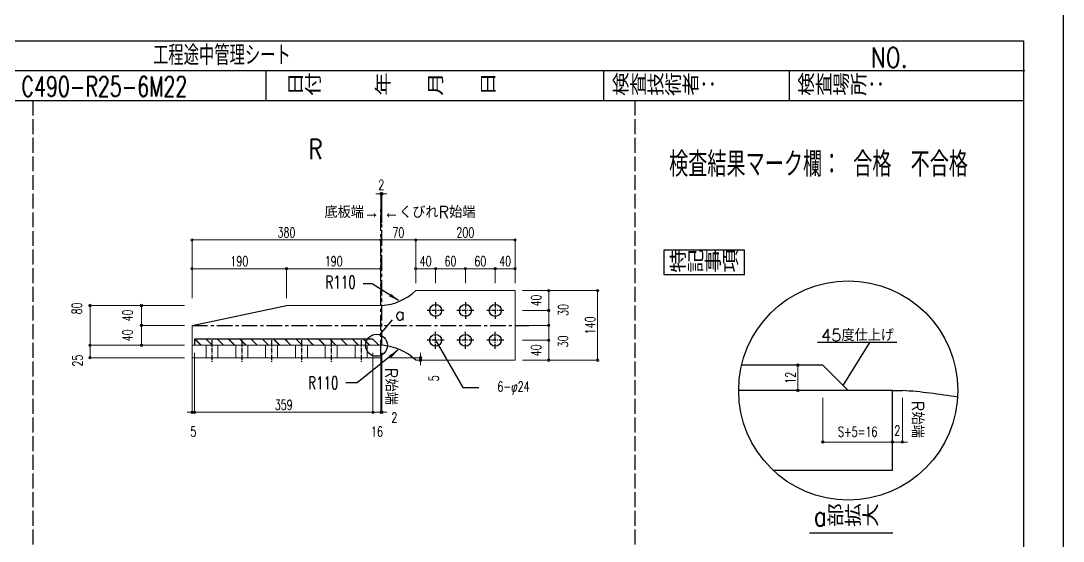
# Model space of a CAD drawing. Header units: millimetres. Extents: x -11384 to 29624, y 0 to 17788.
# Drawn here: x 12456 to 14553, y 6042 to 7088 of the extents above; entities that cross this region are included whole.
import ezdxf
from ezdxf.enums import TextEntityAlignment as Align

# ---------------------------------------------------------------- set-up
doc = ezdxf.new("R2010")
doc.units = ezdxf.units.MM
doc.header["$LTSCALE"] = 5
for name, pattern in [('ACAD_ISO03W100', [30, 12, -18]), ('CENTER1', [10, 6.25, -1.25, 1.25, -1.25]), ('DASHED', [7.5, 6, -1.5])]:
    doc.linetypes.add(name, pattern=pattern)
doc.layers.get('0').update_dxf_attribs({"color": 255})
doc.layers.get('DEFPOINTS').update_dxf_attribs({"color": 255})
for name, color, linetype in [('LAYER6', 7, 'Continuous'), ('寸法', 4, 'Continuous'), ('溶接', 241, 'Continuous'), ('補助線', 7, 'ACAD_ISO03W100'), ('金物', 142, 'Continuous')]:
    doc.layers.add(name, color=color, linetype=linetype)
doc.styles.add('KANJI', font='simplex.shx', dxfattribs={"width": 0.7, "bigfont": 'extfont2.shx'})
doc.styles.get("Standard").update_dxf_attribs({"font": 'simplex.shx', "width": 0.7, "height": 2.5, "bigfont": '@extfont2.shx'})
doc.styles.add('SUNPOU', font='simplex.shx', dxfattribs={"width": 0.7, "bigfont": 'extfont2.shx'})
doc.dimstyles.new('コピー(2) - Standard', dxfattribs={"dimtxt": 25, "dimasz": 20, "dimexe": 0.18, "dimexo": 0.0625, "dimgap": 15, "dimtad": 1, "dimdec": 0, "dimzin": 0, "dimdsep": 46, "dimtxsty": 'Standard', "dimblk": 'DOTSMALL', "dimcen": 0.09, "dimadec": 0, "dimazin": 0, "dimtfac": 1, "dimtdec": 0, "dimtofl": 0, "dimtmove": 0, "dimatfit": 3, "dimfxl": 0, "dimtolj": 1, "dimtzin": 0, "dimarcsym": 0})
doc.dimstyles.new('一般寸法-小さめ', dxfattribs={"dimscale": 10, "dimtxt": 2, "dimasz": 0.5, "dimexe": 0.125, "dimexo": 1.5, "dimgap": 0.5, "dimtad": 1, "dimtxsty": 'KANJI', "dimblk": 'ORIGIN', "dimcen": 0, "dimclrd": 256, "dimclre": 256, "dimclrt": 256, "dimadec": 0, "dimazin": 0, "dimtfac": 1, "dimtmove": 2, "dimatfit": 2, "dimfxl": 0, "dimtolj": 2, "dimlwd": 5, "dimlwe": 5, "dimarcsym": 0})

# ---------------------------------------------------------------- blocks, each defined once
blk = doc.blocks.new('_Origin')
at = {"color": 0, "linetype": 'ByBlock', "lineweight": -2}
blk.add_line((0, 0), (-1, 0), dxfattribs=at)
blk.add_circle((0, 0), 0.5, dxfattribs=at)
blk = doc.blocks.new('*D945')
at = {"layer": 'DEFPOINTS', "color": 0, "ltscale": 4, "transparency": 16777216}
for p in [(14069.7, 6344.9), (14209.7, 6344.9), (14209.7, 6241.2)]:
    blk.add_point(p, dxfattribs=at)
at = {"layer": '寸法', "lineweight": 5, "ltscale": 4, "transparency": 16777216}
for p, q in [((14069.7, 6329.9), (14069.7, 6239.9)), ((14209.7, 6329.9), (14209.7, 6239.9)), ((14074.7, 6241.2), (14204.7, 6241.2))]:
    blk.add_line(p, q, dxfattribs=at)
at = {"layer": '寸法', "lineweight": 5, "ltscale": 4, "transparency": 16777216, "xscale": 5, "yscale": 5, "zscale": 5, "rotation": 180}
blk.add_blockref('_Origin', (14069.7, 6241.2), dxfattribs=at)
at = {"layer": '寸法', "lineweight": 5, "ltscale": 4, "transparency": 16777216, "xscale": 5, "yscale": 5, "zscale": 5}
blk.add_blockref('_Origin', (14209.7, 6241.2), dxfattribs=at)
at = {"layer": '寸法', "ltscale": 4, "transparency": 16777216, "insert": (14139.7, 6262), "char_height": 20, "attachment_point": 5, "style": 'KANJI'}
blk.add_mtext('\\A2;S+5=16', dxfattribs=at)
blk = doc.blocks.new('*D946')
at = {"layer": 'DEFPOINTS', "color": 0, "ltscale": 4, "transparency": 16777216}
for p in [(14209.7, 6344.9), (14229.7, 6344.9), (14229.7, 6241.2)]:
    blk.add_point(p, dxfattribs=at)
at = {"layer": '寸法', "lineweight": 5, "ltscale": 4, "transparency": 16777216}
for p, q in [((14209.7, 6329.9), (14209.7, 6239.9)), ((14229.7, 6329.9), (14229.7, 6239.9)), ((14204.7, 6241.2), (14199.7, 6241.2)), ((14209.7, 6241.2), (14229.7, 6241.2)), ((14234.7, 6241.2), (14239.7, 6241.2))]:
    blk.add_line(p, q, dxfattribs=at)
at = {"layer": '寸法', "lineweight": 5, "ltscale": 4, "transparency": 16777216, "xscale": 5, "yscale": 5, "zscale": 5}
blk.add_blockref('_Origin', (14209.7, 6241.2), dxfattribs=at)
at = {"layer": '寸法', "lineweight": 5, "ltscale": 4, "transparency": 16777216, "xscale": 5, "yscale": 5, "zscale": 5, "rotation": 180}
blk.add_blockref('_Origin', (14229.7, 6241.2), dxfattribs=at)
at = {"layer": '寸法', "ltscale": 4, "transparency": 16777216, "insert": (14219.3, 6264.2), "char_height": 20, "attachment_point": 5, "style": 'KANJI'}
blk.add_mtext('\\A2;2', dxfattribs=at)
blk = doc.blocks.new('*D947')
at = {"layer": 'DEFPOINTS', "color": 0, "linetype": 'Continuous', "transparency": 16777216}
for p in [(14069.7, 6395.9), (14019.3, 6344.9), (14069.7, 6344.9)]:
    blk.add_point(p, dxfattribs=at)
at = {"layer": '寸法', "linetype": 'Continuous', "lineweight": 5, "transparency": 16777216}
for p, q in [((14054.7, 6395.9), (14018, 6395.9)), ((14019.3, 6390.9), (14019.3, 6349.9)), ((14054.7, 6344.9), (14018, 6344.9))]:
    blk.add_line(p, q, dxfattribs=at)
at = {"layer": '寸法', "linetype": 'Continuous', "lineweight": 5, "transparency": 16777216, "xscale": 5, "yscale": 5, "zscale": 5}
for p, rotation in [((14019.3, 6395.9), 90), ((14019.3, 6344.9), 270)]:
    blk.add_blockref('_Origin', p, dxfattribs=dict(at, rotation=rotation))
at = {"layer": '寸法', "linetype": 'Continuous', "transparency": 16777216, "insert": (14004.3, 6370.4), "char_height": 20, "attachment_point": 5, "rotation": 90, "style": 'KANJI'}
blk.add_mtext('\\A2;12', dxfattribs=at)
blk = doc.blocks.new('*D1019')
at = {"layer": 'DEFPOINTS', "color": 0, "transparency": 16777216}
for p in [(13180.3, 6647.5), (12800.3, 6515.7), (13180.3, 6515.7)]:
    blk.add_point(p, dxfattribs=at)
at = {"layer": '寸法', "lineweight": 5, "transparency": 16777216}
for p, q in [((12800.3, 6530.7), (12800.3, 6648.8)), ((12805.3, 6647.5), (13175.3, 6647.5)), ((13180.3, 6530.7), (13180.3, 6648.8))]:
    blk.add_line(p, q, dxfattribs=at)
at = {"layer": '寸法', "lineweight": 5, "transparency": 16777216, "xscale": 5, "yscale": 5, "zscale": 5, "rotation": 180}
blk.add_blockref('_Origin', (12800.3, 6647.5), dxfattribs=at)
at = {"layer": '寸法', "lineweight": 5, "transparency": 16777216, "xscale": 5, "yscale": 5, "zscale": 5}
blk.add_blockref('_Origin', (13180.3, 6647.5), dxfattribs=at)
at = {"layer": '寸法', "transparency": 16777216, "insert": (12990.3, 6662.5), "char_height": 20, "attachment_point": 5, "style": 'KANJI'}
blk.add_mtext('\\A2;380', dxfattribs=at)
blk = doc.blocks.new('*D1020')
at = {"layer": 'DEFPOINTS', "color": 0, "transparency": 16777216}
for p in [(13180.3, 6647.5), (13250.3, 6547.2), (13180.3, 6515.7)]:
    blk.add_point(p, dxfattribs=at)
at = {"layer": '寸法', "lineweight": 5, "transparency": 16777216}
for p, q in [((13180.3, 6530.7), (13180.3, 6648.8)), ((13245.3, 6647.5), (13185.3, 6647.5)), ((13250.3, 6562.2), (13250.3, 6648.8))]:
    blk.add_line(p, q, dxfattribs=at)
at = {"layer": '寸法', "lineweight": 5, "transparency": 16777216, "xscale": 5, "yscale": 5, "zscale": 5, "rotation": 180}
blk.add_blockref('_Origin', (13180.3, 6647.5), dxfattribs=at)
at = {"layer": '寸法', "lineweight": 5, "transparency": 16777216, "xscale": 5, "yscale": 5, "zscale": 5}
blk.add_blockref('_Origin', (13250.3, 6647.5), dxfattribs=at)
at = {"layer": '寸法', "transparency": 16777216, "insert": (13215.3, 6662.5), "char_height": 20, "attachment_point": 5, "style": 'KANJI'}
blk.add_mtext('\\A2;70', dxfattribs=at)
blk = doc.blocks.new('*D1021')
at = {"layer": 'DEFPOINTS', "color": 0, "transparency": 16777216}
for p in [(13450.3, 6545.7), (13616.4, 6545.7), (13450.3, 6405.7)]:
    blk.add_point(p, dxfattribs=at)
at = {"layer": '寸法', "lineweight": 5, "transparency": 16777216}
for p, q in [((13465.3, 6545.7), (13617.7, 6545.7)), ((13616.4, 6410.7), (13616.4, 6540.7)), ((13465.3, 6405.7), (13617.7, 6405.7))]:
    blk.add_line(p, q, dxfattribs=at)
at = {"layer": '寸法', "lineweight": 5, "transparency": 16777216, "xscale": 5, "yscale": 5, "zscale": 5}
for p, rotation in [((13616.4, 6545.7), 90), ((13616.4, 6405.7), 270)]:
    blk.add_blockref('_Origin', p, dxfattribs=dict(at, rotation=rotation))
at = {"layer": '寸法', "transparency": 16777216, "insert": (13601.4, 6475.7), "char_height": 20, "attachment_point": 5, "rotation": 90, "style": 'KANJI'}
blk.add_mtext('\\A2;140', dxfattribs=at)
blk = doc.blocks.new('*D1022')
at = {"layer": 'DEFPOINTS', "color": 0, "transparency": 16777216}
for p in [(12594.9, 6515.7), (12800.3, 6515.7), (12800.3, 6435.7)]:
    blk.add_point(p, dxfattribs=at)
at = {"layer": '寸法', "lineweight": 5, "transparency": 16777216}
for p, q in [((12785.3, 6515.7), (12593.6, 6515.7)), ((12594.9, 6440.7), (12594.9, 6510.7)), ((12785.3, 6435.7), (12593.6, 6435.7))]:
    blk.add_line(p, q, dxfattribs=at)
at = {"layer": '寸法', "lineweight": 5, "transparency": 16777216, "xscale": 5, "yscale": 5, "zscale": 5}
for p, rotation in [((12594.9, 6515.7), 90), ((12594.9, 6435.7), 270)]:
    blk.add_blockref('_Origin', p, dxfattribs=dict(at, rotation=rotation))
at = {"layer": '寸法', "transparency": 16777216, "insert": (12568.6, 6509.7), "char_height": 20, "attachment_point": 5, "rotation": 90, "style": 'KANJI'}
blk.add_mtext('\\A2;80', dxfattribs=at)
blk = doc.blocks.new('*D1032')
at = {"layer": 'DEFPOINTS', "color": 0, "transparency": 16777216}
for p in [(12594.9, 6435.7), (12800.3, 6435.7), (12800.3, 6410.7)]:
    blk.add_point(p, dxfattribs=at)
at = {"layer": '寸法', "lineweight": 5, "transparency": 16777216}
for p, q in [((12785.3, 6435.7), (12593.6, 6435.7)), ((12594.9, 6415.7), (12594.9, 6430.7)), ((12785.3, 6410.7), (12593.6, 6410.7))]:
    blk.add_line(p, q, dxfattribs=at)
at = {"layer": '寸法', "lineweight": 5, "transparency": 16777216, "xscale": 5, "yscale": 5, "zscale": 5}
for p, rotation in [((12594.9, 6435.7), 90), ((12594.9, 6410.7), 270)]:
    blk.add_blockref('_Origin', p, dxfattribs=dict(at, rotation=rotation))
at = {"layer": '寸法', "transparency": 16777216, "insert": (12569.9, 6405), "char_height": 20, "attachment_point": 5, "rotation": 90, "style": 'KANJI'}
blk.add_mtext('\\A2;25', dxfattribs=at)
blk = doc.blocks.new('*D1033')
at = {"layer": 'DEFPOINTS', "color": 0, "transparency": 16777216}
for p in [(13450.3, 6647.5), (13250.3, 6547.2), (13450.3, 6545.7)]:
    blk.add_point(p, dxfattribs=at)
at = {"layer": '寸法', "lineweight": 5, "transparency": 16777216}
for p, q in [((13250.3, 6562.2), (13250.3, 6648.8)), ((13255.3, 6647.5), (13445.3, 6647.5)), ((13450.3, 6560.7), (13450.3, 6648.8))]:
    blk.add_line(p, q, dxfattribs=at)
at = {"layer": '寸法', "lineweight": 5, "transparency": 16777216, "xscale": 5, "yscale": 5, "zscale": 5, "rotation": 180}
blk.add_blockref('_Origin', (13250.3, 6647.5), dxfattribs=at)
at = {"layer": '寸法', "lineweight": 5, "transparency": 16777216, "xscale": 5, "yscale": 5, "zscale": 5}
blk.add_blockref('_Origin', (13450.3, 6647.5), dxfattribs=at)
at = {"layer": '寸法', "transparency": 16777216, "insert": (13350.3, 6662.5), "char_height": 20, "attachment_point": 5, "style": 'KANJI'}
blk.add_mtext('\\A2;200', dxfattribs=at)
blk = doc.blocks.new('*D1023')
at = {"layer": 'DEFPOINTS', "color": 0, "transparency": 16777216}
for p in [(13450.3, 6545.7), (13450.3, 6505.7), (13518, 6505.7)]:
    blk.add_point(p, dxfattribs=at)
at = {"layer": '寸法', "lineweight": 5, "transparency": 16777216}
for p, q in [((13465.3, 6545.7), (13519.2, 6545.7)), ((13518, 6540.7), (13518, 6510.7)), ((13465.3, 6505.7), (13519.2, 6505.7))]:
    blk.add_line(p, q, dxfattribs=at)
at = {"layer": '寸法', "lineweight": 5, "transparency": 16777216, "xscale": 5, "yscale": 5, "zscale": 5}
for p, rotation in [((13518, 6545.7), 90), ((13518, 6505.7), 270)]:
    blk.add_blockref('_Origin', p, dxfattribs=dict(at, rotation=rotation))
at = {"layer": '寸法', "transparency": 16777216, "insert": (13492.6, 6525.7), "char_height": 20, "attachment_point": 5, "rotation": 90, "style": 'KANJI'}
blk.add_mtext('\\A2;40', dxfattribs=at)
blk = doc.blocks.new('*D1024')
at = {"layer": 'DEFPOINTS', "color": 0, "transparency": 16777216}
for p in [(13450.3, 6445.7), (13450.3, 6405.7), (13518, 6405.7)]:
    blk.add_point(p, dxfattribs=at)
at = {"layer": '寸法', "lineweight": 5, "transparency": 16777216}
for p, q in [((13465.3, 6445.7), (13519.2, 6445.7)), ((13518, 6440.7), (13518, 6410.7)), ((13465.3, 6405.7), (13519.2, 6405.7))]:
    blk.add_line(p, q, dxfattribs=at)
at = {"layer": '寸法', "lineweight": 5, "transparency": 16777216, "xscale": 5, "yscale": 5, "zscale": 5}
for p, rotation in [((13518, 6445.7), 90), ((13518, 6405.7), 270)]:
    blk.add_blockref('_Origin', p, dxfattribs=dict(at, rotation=rotation))
at = {"layer": '寸法', "transparency": 16777216, "insert": (13492.6, 6425.7), "char_height": 20, "attachment_point": 5, "rotation": 90, "style": 'KANJI'}
blk.add_mtext('\\A2;40', dxfattribs=at)
blk = doc.blocks.new('*D1025')
at = {"layer": 'DEFPOINTS', "color": 0, "transparency": 16777216}
for p in [(12698.5, 6475.7), (12800.3, 6475.7), (12800.3, 6435.7)]:
    blk.add_point(p, dxfattribs=at)
at = {"layer": '寸法', "lineweight": 5, "transparency": 16777216}
for p, q in [((12785.3, 6475.7), (12697.3, 6475.7)), ((12698.5, 6440.7), (12698.5, 6470.7)), ((12785.3, 6435.7), (12697.3, 6435.7))]:
    blk.add_line(p, q, dxfattribs=at)
at = {"layer": '寸法', "lineweight": 5, "transparency": 16777216, "xscale": 5, "yscale": 5, "zscale": 5}
for p, rotation in [((12698.5, 6475.7), 90), ((12698.5, 6435.7), 270)]:
    blk.add_blockref('_Origin', p, dxfattribs=dict(at, rotation=rotation))
at = {"layer": '寸法', "transparency": 16777216, "insert": (12670.4, 6455.7), "char_height": 20, "attachment_point": 5, "rotation": 90, "style": 'KANJI'}
blk.add_mtext('\\A2;40', dxfattribs=at)
blk = doc.blocks.new('*D1026')
at = {"layer": 'DEFPOINTS', "color": 0, "transparency": 16777216}
for p in [(12698.5, 6515.7), (12800.3, 6515.7), (12800.3, 6475.7)]:
    blk.add_point(p, dxfattribs=at)
at = {"layer": '寸法', "lineweight": 5, "transparency": 16777216}
for p, q in [((12785.3, 6515.7), (12697.3, 6515.7)), ((12698.5, 6480.7), (12698.5, 6510.7)), ((12785.3, 6475.7), (12697.3, 6475.7))]:
    blk.add_line(p, q, dxfattribs=at)
at = {"layer": '寸法', "lineweight": 5, "transparency": 16777216, "xscale": 5, "yscale": 5, "zscale": 5}
for p, rotation in [((12698.5, 6515.7), 90), ((12698.5, 6475.7), 270)]:
    blk.add_blockref('_Origin', p, dxfattribs=dict(at, rotation=rotation))
at = {"layer": '寸法', "transparency": 16777216, "insert": (12670.4, 6495.7), "char_height": 20, "attachment_point": 5, "rotation": 90, "style": 'KANJI'}
blk.add_mtext('\\A2;40', dxfattribs=at)
blk = doc.blocks.new('*D1034')
at = {"layer": 'DEFPOINTS', "color": 0, "transparency": 16777216}
for p in [(13180.3, 6410.7), (13250.3, 6405.7), (13260, 6405.7)]:
    blk.add_point(p, dxfattribs=at)
at = {"layer": '寸法', "lineweight": 5, "transparency": 16777216}
for p, q in [((13260, 6415.7), (13260, 6420.7)), ((13195.3, 6410.7), (13261.2, 6410.7)), ((13260, 6410.7), (13260, 6405.7)), ((13260, 6400.7), (13260, 6395.7)), ((13265.3, 6405.7), (13261.2, 6405.7))]:
    blk.add_line(p, q, dxfattribs=at)
at = {"layer": '寸法', "lineweight": 5, "transparency": 16777216, "xscale": 5, "yscale": 5, "zscale": 5}
for p, rotation in [((13260, 6410.7), 270), ((13260, 6405.7), 90)]:
    blk.add_blockref('_Origin', p, dxfattribs=dict(at, rotation=rotation))
at = {"layer": '寸法', "transparency": 16777216, "insert": (13286.7, 6369.3), "char_height": 20, "attachment_point": 5, "rotation": 90, "style": 'KANJI'}
blk.add_mtext('\\A2;5', dxfattribs=at)
blk = doc.blocks.new('_DotSmall')
at = {"color": 0, "linetype": 'ByBlock', "const_width": 0.5}
blk.add_lwpolyline([(-0.0625, 0, 1), (0.0625, 0, 1)], format="xyb", close=True, dxfattribs=at)
blk = doc.blocks.new('*D1011')
at = {"layer": 'DEFPOINTS', "color": 0, "transparency": 16777216}
for p in [(12990.3, 6589.7), (12800.3, 6515.7), (12990.3, 6515.7)]:
    blk.add_point(p, dxfattribs=at)
at = {"layer": '寸法', "lineweight": 5, "transparency": 16777216}
for p, q in [((12800.3, 6530.7), (12800.3, 6591)), ((12805.3, 6589.7), (12985.3, 6589.7)), ((12990.3, 6530.7), (12990.3, 6591))]:
    blk.add_line(p, q, dxfattribs=at)
at = {"layer": '寸法', "lineweight": 5, "transparency": 16777216, "xscale": 5, "yscale": 5, "zscale": 5, "rotation": 180}
blk.add_blockref('_Origin', (12800.3, 6589.7), dxfattribs=at)
at = {"layer": '寸法', "lineweight": 5, "transparency": 16777216, "xscale": 5, "yscale": 5, "zscale": 5}
blk.add_blockref('_Origin', (12990.3, 6589.7), dxfattribs=at)
at = {"layer": '寸法', "transparency": 16777216, "insert": (12895.3, 6604.7), "char_height": 20, "attachment_point": 5, "style": 'KANJI'}
blk.add_mtext('\\A2;190', dxfattribs=at)
blk = doc.blocks.new('*D1012')
at = {"layer": 'DEFPOINTS', "color": 0, "transparency": 16777216}
for p in [(13180.3, 6589.7), (12990.3, 6515.7), (13180.3, 6515.7)]:
    blk.add_point(p, dxfattribs=at)
at = {"layer": '寸法', "lineweight": 5, "transparency": 16777216}
for p, q in [((12990.3, 6530.7), (12990.3, 6591)), ((12995.3, 6589.7), (13175.3, 6589.7)), ((13180.3, 6530.7), (13180.3, 6591))]:
    blk.add_line(p, q, dxfattribs=at)
at = {"layer": '寸法', "lineweight": 5, "transparency": 16777216, "xscale": 5, "yscale": 5, "zscale": 5, "rotation": 180}
blk.add_blockref('_Origin', (12990.3, 6589.7), dxfattribs=at)
at = {"layer": '寸法', "lineweight": 5, "transparency": 16777216, "xscale": 5, "yscale": 5, "zscale": 5}
blk.add_blockref('_Origin', (13180.3, 6589.7), dxfattribs=at)
at = {"layer": '寸法', "transparency": 16777216, "insert": (13085.3, 6604.7), "char_height": 20, "attachment_point": 5, "style": 'KANJI'}
blk.add_mtext('\\A2;190', dxfattribs=at)
blk = doc.blocks.new('*D1013')
at = {"layer": 'DEFPOINTS', "color": 0, "transparency": 16777216}
for p in [(13290.3, 6589.7), (13250.3, 6545.7), (13290.3, 6545.7)]:
    blk.add_point(p, dxfattribs=at)
at = {"layer": '寸法', "lineweight": 5, "transparency": 16777216}
for p, q in [((13250.3, 6560.7), (13250.3, 6591)), ((13255.3, 6589.7), (13285.3, 6589.7)), ((13290.3, 6560.7), (13290.3, 6591))]:
    blk.add_line(p, q, dxfattribs=at)
at = {"layer": '寸法', "lineweight": 5, "transparency": 16777216, "xscale": 5, "yscale": 5, "zscale": 5, "rotation": 180}
blk.add_blockref('_Origin', (13250.3, 6589.7), dxfattribs=at)
at = {"layer": '寸法', "lineweight": 5, "transparency": 16777216, "xscale": 5, "yscale": 5, "zscale": 5}
blk.add_blockref('_Origin', (13290.3, 6589.7), dxfattribs=at)
at = {"layer": '寸法', "transparency": 16777216, "insert": (13270.3, 6604.7), "char_height": 20, "attachment_point": 5, "style": 'KANJI'}
blk.add_mtext('\\A2;40', dxfattribs=at)
blk = doc.blocks.new('*D1014')
at = {"layer": 'DEFPOINTS', "color": 0, "transparency": 16777216}
for p in [(13410.3, 6589.7), (13350.3, 6545.7), (13410.3, 6545.7)]:
    blk.add_point(p, dxfattribs=at)
at = {"layer": '寸法', "lineweight": 5, "transparency": 16777216}
for p, q in [((13350.3, 6560.7), (13350.3, 6591)), ((13355.3, 6589.7), (13405.3, 6589.7)), ((13410.3, 6560.7), (13410.3, 6591))]:
    blk.add_line(p, q, dxfattribs=at)
at = {"layer": '寸法', "lineweight": 5, "transparency": 16777216, "xscale": 5, "yscale": 5, "zscale": 5, "rotation": 180}
blk.add_blockref('_Origin', (13350.3, 6589.7), dxfattribs=at)
at = {"layer": '寸法', "lineweight": 5, "transparency": 16777216, "xscale": 5, "yscale": 5, "zscale": 5}
blk.add_blockref('_Origin', (13410.3, 6589.7), dxfattribs=at)
at = {"layer": '寸法', "transparency": 16777216, "insert": (13380.3, 6604.7), "char_height": 20, "attachment_point": 5, "style": 'KANJI'}
blk.add_mtext('\\A2;60', dxfattribs=at)
blk = doc.blocks.new('*D1015')
at = {"layer": 'DEFPOINTS', "color": 0, "transparency": 16777216}
for p in [(13350.3, 6589.7), (13290.3, 6545.7), (13350.3, 6545.7)]:
    blk.add_point(p, dxfattribs=at)
at = {"layer": '寸法', "lineweight": 5, "transparency": 16777216}
for p, q in [((13290.3, 6560.7), (13290.3, 6591)), ((13295.3, 6589.7), (13345.3, 6589.7)), ((13350.3, 6560.7), (13350.3, 6591))]:
    blk.add_line(p, q, dxfattribs=at)
at = {"layer": '寸法', "lineweight": 5, "transparency": 16777216, "xscale": 5, "yscale": 5, "zscale": 5, "rotation": 180}
blk.add_blockref('_Origin', (13290.3, 6589.7), dxfattribs=at)
at = {"layer": '寸法', "lineweight": 5, "transparency": 16777216, "xscale": 5, "yscale": 5, "zscale": 5}
blk.add_blockref('_Origin', (13350.3, 6589.7), dxfattribs=at)
at = {"layer": '寸法', "transparency": 16777216, "insert": (13320.3, 6604.7), "char_height": 20, "attachment_point": 5, "style": 'KANJI'}
blk.add_mtext('\\A2;60', dxfattribs=at)
blk = doc.blocks.new('*D1016')
at = {"layer": 'DEFPOINTS', "color": 0, "transparency": 16777216}
for p in [(13450.3, 6589.7), (13410.3, 6545.7), (13450.3, 6545.7)]:
    blk.add_point(p, dxfattribs=at)
at = {"layer": '寸法', "lineweight": 5, "transparency": 16777216}
for p, q in [((13410.3, 6560.7), (13410.3, 6591)), ((13415.3, 6589.7), (13445.3, 6589.7)), ((13450.3, 6560.7), (13450.3, 6591))]:
    blk.add_line(p, q, dxfattribs=at)
at = {"layer": '寸法', "lineweight": 5, "transparency": 16777216, "xscale": 5, "yscale": 5, "zscale": 5, "rotation": 180}
blk.add_blockref('_Origin', (13410.3, 6589.7), dxfattribs=at)
at = {"layer": '寸法', "lineweight": 5, "transparency": 16777216, "xscale": 5, "yscale": 5, "zscale": 5}
blk.add_blockref('_Origin', (13450.3, 6589.7), dxfattribs=at)
at = {"layer": '寸法', "transparency": 16777216, "insert": (13430.3, 6604.7), "char_height": 20, "attachment_point": 5, "style": 'KANJI'}
blk.add_mtext('\\A2;40', dxfattribs=at)
blk = doc.blocks.new('*D1017')
at = {"layer": 'DEFPOINTS', "color": 0, "transparency": 16777216}
for p in [(13450.3, 6505.7), (13450.3, 6475.7), (13518, 6475.7)]:
    blk.add_point(p, dxfattribs=at)
at = {"layer": '寸法', "lineweight": 5, "transparency": 16777216}
for p, q in [((13465.3, 6505.7), (13519.2, 6505.7)), ((13518, 6500.7), (13518, 6480.7)), ((13465.3, 6475.7), (13519.2, 6475.7))]:
    blk.add_line(p, q, dxfattribs=at)
at = {"layer": '寸法', "lineweight": 5, "transparency": 16777216, "xscale": 5, "yscale": 5, "zscale": 5}
for p, rotation in [((13518, 6505.7), 90), ((13518, 6475.7), 270)]:
    blk.add_blockref('_Origin', p, dxfattribs=dict(at, rotation=rotation))
at = {"layer": '寸法', "transparency": 16777216, "insert": (13547.1, 6506.9), "char_height": 20, "attachment_point": 5, "rotation": 90, "style": 'KANJI'}
blk.add_mtext('\\A2;30', dxfattribs=at)
blk = doc.blocks.new('*D1018')
at = {"layer": 'DEFPOINTS', "color": 0, "transparency": 16777216}
for p in [(13450.3, 6475.7), (13450.3, 6445.7), (13518, 6445.7)]:
    blk.add_point(p, dxfattribs=at)
at = {"layer": '寸法', "lineweight": 5, "transparency": 16777216}
for p, q in [((13465.3, 6475.7), (13519.2, 6475.7)), ((13518, 6470.7), (13518, 6450.7)), ((13465.3, 6445.7), (13519.2, 6445.7))]:
    blk.add_line(p, q, dxfattribs=at)
at = {"layer": '寸法', "lineweight": 5, "transparency": 16777216, "xscale": 5, "yscale": 5, "zscale": 5}
for p, rotation in [((13518, 6475.7), 90), ((13518, 6445.7), 270)]:
    blk.add_blockref('_Origin', p, dxfattribs=dict(at, rotation=rotation))
at = {"layer": '寸法', "transparency": 16777216, "insert": (13546.7, 6443.5), "char_height": 20, "attachment_point": 5, "rotation": 90, "style": 'KANJI'}
blk.add_mtext('\\A2;30', dxfattribs=at)
blk = doc.blocks.new('*D1027')
at = {"layer": 'DEFPOINTS', "color": 0, "linetype": 'Continuous', "transparency": 16777216}
for p in [(12800.3, 6435.7), (12805.3, 6416.7), (12805.3, 6301)]:
    blk.add_point(p, dxfattribs=at)
at = {"layer": '寸法', "linetype": 'Continuous', "lineweight": 5, "transparency": 16777216}
for p, q in [((12800.3, 6420.7), (12800.3, 6299.8)), ((12805.3, 6401.7), (12805.3, 6299.8)), ((12795.3, 6301), (12790.3, 6301)), ((12800.3, 6301), (12805.3, 6301)), ((12810.3, 6301), (12815.3, 6301))]:
    blk.add_line(p, q, dxfattribs=at)
at = {"layer": '寸法', "linetype": 'Continuous', "lineweight": 5, "transparency": 16777216, "xscale": 5, "yscale": 5, "zscale": 5}
blk.add_blockref('_Origin', (12800.3, 6301), dxfattribs=at)
at = {"layer": '寸法', "linetype": 'Continuous', "lineweight": 5, "transparency": 16777216, "xscale": 5, "yscale": 5, "zscale": 5, "rotation": 180}
blk.add_blockref('_Origin', (12805.3, 6301), dxfattribs=at)
at = {"layer": '寸法', "linetype": 'Continuous', "transparency": 16777216, "insert": (12802.8, 6262.3), "char_height": 20, "attachment_point": 5, "style": 'KANJI'}
blk.add_mtext('\\A2;5', dxfattribs=at)
blk = doc.blocks.new('*D1028')
at = {"layer": 'DEFPOINTS', "color": 0, "linetype": 'Continuous', "transparency": 16777216}
for p in [(12805.3, 6435.7), (13164.3, 6435.7), (13164.3, 6301)]:
    blk.add_point(p, dxfattribs=at)
at = {"layer": '寸法', "linetype": 'Continuous', "lineweight": 5, "transparency": 16777216}
for p, q in [((12805.3, 6420.7), (12805.3, 6299.8)), ((13164.3, 6420.7), (13164.3, 6299.8)), ((12810.3, 6301), (13159.3, 6301))]:
    blk.add_line(p, q, dxfattribs=at)
at = {"layer": '寸法', "linetype": 'Continuous', "lineweight": 5, "transparency": 16777216, "xscale": 5, "yscale": 5, "zscale": 5, "rotation": 180}
blk.add_blockref('_Origin', (12805.3, 6301), dxfattribs=at)
at = {"layer": '寸法', "linetype": 'Continuous', "lineweight": 5, "transparency": 16777216, "xscale": 5, "yscale": 5, "zscale": 5}
blk.add_blockref('_Origin', (13164.3, 6301), dxfattribs=at)
at = {"layer": '寸法', "linetype": 'Continuous', "transparency": 16777216, "insert": (12984.8, 6316), "char_height": 20, "attachment_point": 5, "style": 'KANJI'}
blk.add_mtext('\\A2;359', dxfattribs=at)
blk = doc.blocks.new('*D1029')
at = {"layer": 'DEFPOINTS', "color": 0, "linetype": 'Continuous', "transparency": 16777216}
for p in [(13164.3, 6435.7), (13180.3, 6435.7), (13180.3, 6301)]:
    blk.add_point(p, dxfattribs=at)
at = {"layer": '寸法', "linetype": 'Continuous', "lineweight": 5, "transparency": 16777216}
for p, q in [((13164.3, 6420.7), (13164.3, 6299.8)), ((13180.3, 6420.7), (13180.3, 6299.8)), ((13159.3, 6301), (13154.3, 6301)), ((13164.3, 6301), (13180.3, 6301)), ((13185.3, 6301), (13190.3, 6301))]:
    blk.add_line(p, q, dxfattribs=at)
at = {"layer": '寸法', "linetype": 'Continuous', "lineweight": 5, "transparency": 16777216, "xscale": 5, "yscale": 5, "zscale": 5}
blk.add_blockref('_Origin', (13164.3, 6301), dxfattribs=at)
at = {"layer": '寸法', "linetype": 'Continuous', "lineweight": 5, "transparency": 16777216, "xscale": 5, "yscale": 5, "zscale": 5, "rotation": 180}
blk.add_blockref('_Origin', (13180.3, 6301), dxfattribs=at)
at = {"layer": '寸法', "linetype": 'Continuous', "transparency": 16777216, "insert": (13172.3, 6262.3), "char_height": 20, "attachment_point": 5, "style": 'KANJI'}
blk.add_mtext('\\A2;16', dxfattribs=at)
blk = doc.blocks.new('*D1030')
at = {"layer": 'DEFPOINTS', "color": 0, "linetype": 'Continuous', "transparency": 16777216}
for p in [(13180.3, 6435.7), (13182.3, 6435.7), (13182.3, 6301)]:
    blk.add_point(p, dxfattribs=at)
at = {"layer": '寸法', "linetype": 'Continuous', "lineweight": 5, "transparency": 16777216}
for p, q in [((13180.3, 6420.7), (13180.3, 6299.8)), ((13182.3, 6420.7), (13182.3, 6299.8)), ((13175.3, 6301), (13170.3, 6301)), ((13180.3, 6301), (13182.3, 6301)), ((13187.3, 6301), (13192.3, 6301))]:
    blk.add_line(p, q, dxfattribs=at)
at = {"layer": '寸法', "linetype": 'Continuous', "lineweight": 5, "transparency": 16777216, "xscale": 5, "yscale": 5, "zscale": 5}
blk.add_blockref('_Origin', (13180.3, 6301), dxfattribs=at)
at = {"layer": '寸法', "linetype": 'Continuous', "lineweight": 5, "transparency": 16777216, "xscale": 5, "yscale": 5, "zscale": 5, "rotation": 180}
blk.add_blockref('_Origin', (13182.3, 6301), dxfattribs=at)
at = {"layer": '寸法', "linetype": 'Continuous', "transparency": 16777216, "insert": (13207.2, 6290.5), "char_height": 20, "attachment_point": 5, "style": 'KANJI'}
blk.add_mtext('\\A2;2', dxfattribs=at)
blk = doc.blocks.new('*D1031')
at = {"layer": 'DEFPOINTS', "color": 0, "transparency": 16777216}
for p in [(13182.3, 6740.1), (13180.3, 6666.1), (13182.3, 6666.1)]:
    blk.add_point(p, dxfattribs=at)
at = {"layer": '寸法', "lineweight": 5, "transparency": 16777216}
for p, q in [((13175.3, 6740.1), (13170.3, 6740.1)), ((13180.3, 6681.1), (13180.3, 6741.4)), ((13180.3, 6740.1), (13182.3, 6740.1)), ((13182.3, 6681.1), (13182.3, 6741.4)), ((13187.3, 6740.1), (13192.3, 6740.1))]:
    blk.add_line(p, q, dxfattribs=at)
at = {"layer": '寸法', "lineweight": 5, "transparency": 16777216, "xscale": 5, "yscale": 5, "zscale": 5}
blk.add_blockref('_Origin', (13180.3, 6740.1), dxfattribs=at)
at = {"layer": '寸法', "lineweight": 5, "transparency": 16777216, "xscale": 5, "yscale": 5, "zscale": 5, "rotation": 180}
blk.add_blockref('_Origin', (13182.3, 6740.1), dxfattribs=at)
at = {"layer": '寸法', "transparency": 16777216, "insert": (13181.2, 6758.6), "char_height": 20, "attachment_point": 5, "style": 'KANJI'}
blk.add_mtext('\\A2;2', dxfattribs=at)

msp = doc.modelspace()

# ---------------------------------------------------------------- hatches: boundary and pattern name
at = {"layer": '溶接', "ltscale": 6}
h = msp.add_hatch(dxfattribs=at)
h.set_pattern_fill('JIS_LC_20', color=256, scale=0.8, angle=90)
h.set_pattern_definition([(135, (10896.325, 3356.727), (-11.31371, -11.31371), []), (135, (10896.325, 3357.047), (-11.31371, -11.31371), [])])
h.paths.add_polyline_path([(12984.325, 6435.727), (12805.325, 6435.727), (12805.325, 6447.727), (12984.325, 6447.727)])
h.paths.add_polyline_path([(13164.325, 6435.727), (12984.325, 6435.727), (12984.325, 6447.727), (13164.325, 6447.727)])
h.paths.add_polyline_path([(13162.325, 6435.727), (13164.325, 6441.727)], flags=17)

# ---------------------------------------------------------------- linework, layer by layer
at = {"linetype": 'Continuous', "lineweight": -3}
for p, q in [((11272, 6988), (14476, 6988)), ((12949.183, 6928), (12949.183, 6988)), ((13629.183, 6928), (13629.183, 6988)), ((14002.483, 6928), (14002.483, 6988)), ((11269.183, 6928), (14473.183, 6928))]:
    msp.add_line(p, q, dxfattribs=at)
at = {"linetype": 'DASHED', "lineweight": -3}
for p, q in [((12480.082, 6928), (12480.082, 5452)), ((13690.981, 6928), (13690.981, 5452))]:
    msp.add_line(p, q, dxfattribs=at)
at = {"linetype": 'Continuous', "lineweight": -3}
for points in [[(11189.183, 7128), (14553.183, 7128), (14553.183, 4752), (11189.183, 4752)], [(11269.183, 7048), (14473.183, 7048), (14473.183, 4832), (11269.183, 4832)]]:
    msp.add_lwpolyline(points, close=True, dxfattribs=at)
at = {"layer": '寸法', "linetype": 'CENTER1'}
for p, q in [((13180.325, 6415.564), (13180.325, 6711.216)), ((13182.325, 6435.727), (13182.325, 6711.216)), ((12800.325, 6475.727), (13477.979, 6475.727))]:
    msp.add_line(p, q, dxfattribs=at)
at = {"layer": '寸法', "linetype": 'CENTER1', "ltscale": 0.3}
for p, q in [((13307.325, 6505.727), (13273.325, 6505.727)), ((13290.325, 6522.727), (13290.325, 6488.727)), ((13367.325, 6505.727), (13333.325, 6505.727)), ((13350.325, 6522.727), (13350.325, 6488.727)), ((13427.325, 6505.727), (13393.325, 6505.727)), ((13410.325, 6522.727), (13410.325, 6488.727)), ((13290.325, 6428.727), (13290.325, 6462.727)), ((13350.325, 6428.727), (13350.325, 6462.727)), ((13410.325, 6428.727), (13410.325, 6462.727)), ((12840.325, 6445.727), (12840.325, 6400.727)), ((12900.325, 6445.727), (12900.325, 6400.727)), ((12960.325, 6445.727), (12960.325, 6400.727)), ((13020.325, 6445.727), (13020.325, 6400.727)), ((13080.325, 6445.727), (13080.325, 6400.727)), ((13140.325, 6445.727), (13140.325, 6400.727)), ((13307.325, 6445.727), (13273.325, 6445.727)), ((13367.325, 6445.727), (13333.325, 6445.727)), ((13427.325, 6445.727), (13393.325, 6445.727))]:
    msp.add_line(p, q, dxfattribs=at)
at = {"layer": '寸法', "ltscale": 4}
for p, q in [((13178.431, 6456.624), (13203.468, 6487.011)), ((14218.27, 6441.029), (14059.149, 6441.029)), ((14110.473, 6355.083), (14164.138, 6441.029))]:
    msp.add_line(p, q, dxfattribs=at)
at = {"layer": '寸法'}
for p, q in [((13290.325, 6445.727), (13344.968, 6351.081)), ((13344.968, 6351.081), (13377.116, 6351.081)), ((14042.578, 6058.654), (14210.578, 6058.654))]:
    msp.add_line(p, q, dxfattribs=at)
at = {"layer": '寸法', "linetype": 'Continuous'}
msp.add_lwpolyline([(13749.398, 6578.083), (13911.761, 6578.083), (13911.761, 6626.827), (13749.398, 6626.827)], close=True, dxfattribs=at)
for centre, radius in [((14120.673, 6344.883), 220.401), ((13171.425, 6435.727), 22.04)]:
    msp.add_circle(centre, radius, dxfattribs=at)
at = {"layer": '溶接'}
for p, q in [((13164.325, 6447.727), (12805.325, 6447.727)), ((14069.673, 6395.883), (13906.254, 6395.883))]:
    msp.add_line(p, q, dxfattribs=at)
at = {"layer": '溶接', "linetype": 'Continuous'}
for p, q in [((12805.325, 6447.727), (12805.325, 6435.727)), ((13164.325, 6447.727), (13176.325, 6435.727))]:
    msp.add_line(p, q, dxfattribs=at)
at = {"layer": '溶接', "ltscale": 4}
msp.add_line((14069.673, 6395.883), (14120.673, 6344.883), dxfattribs=at)
at = {"layer": '補助線', "lineweight": 18}
for p, q in [((12828.325, 6410.727), (12828.325, 6435.727)), ((12852.325, 6410.727), (12852.325, 6435.727)), ((12888.325, 6410.727), (12888.325, 6435.727)), ((12912.325, 6410.727), (12912.325, 6435.727)), ((12948.325, 6410.727), (12948.325, 6435.727)), ((12972.325, 6410.727), (12972.325, 6435.727)), ((13008.325, 6410.727), (13008.325, 6435.727)), ((13032.325, 6410.727), (13032.325, 6435.727)), ((13068.325, 6410.727), (13068.325, 6435.727)), ((13092.325, 6410.727), (13092.325, 6435.727)), ((13128.325, 6410.727), (13128.325, 6435.727)), ((13152.325, 6410.727), (13152.325, 6435.727))]:
    msp.add_line(p, q, dxfattribs=at)
at = {"layer": '金物', "lineweight": 18}
for p, q in [((13450.325, 6545.727), (13250.325, 6545.727)), ((13450.325, 6405.727), (13450.325, 6545.727)), ((13182.325, 6515.727), (12990.325, 6515.727)), ((12800.325, 6475.727), (12800.325, 6435.727)), ((12800.325, 6435.727), (12800.325, 6410.727)), ((13182.325, 6435.727), (12800.325, 6435.727)), ((13180.325, 6410.727), (13180.325, 6435.727)), ((12800.325, 6410.727), (13180.325, 6410.727)), ((13450.325, 6405.727), (13250.325, 6405.727))]:
    msp.add_line(p, q, dxfattribs=at)
at = {"layer": '金物'}
msp.add_line((12800.325, 6475.727), (12990.325, 6515.727), dxfattribs=at)
at = {"layer": '金物', "color": 153}
for p, q in [((14209.673, 6344.883), (13900.272, 6344.883)), ((14209.673, 6184.883), (14209.673, 6344.883)), ((13969.093, 6184.883), (14209.673, 6184.883))]:
    msp.add_line(p, q, dxfattribs=at)
at = {"layer": '金物', "color": 153, "ltscale": 5}
msp.add_line((14209.673, 6344.883), (14229.673, 6344.883), dxfattribs=at)
at = {"layer": '金物', "ltscale": 2.5}
for centre in [(13290.325, 6505.727), (13350.325, 6505.727), (13410.325, 6505.727), (13290.325, 6445.727), (13350.325, 6445.727), (13410.325, 6445.727)]:
    msp.add_circle(centre, 12, dxfattribs=at)
at = {"layer": '金物', "ltscale": 2}
for centre, start, end in [((13174.535, 6625.451), 274.060941, 313.550946), ((13174.535, 6326.003), 46.449054, 85.939059)]:
    msp.add_arc(centre, 110, start, end, dxfattribs=at)
at = {"layer": '金物', "color": 153, "ltscale": 4}
msp.add_arc((14151.774, 5247.645), 1100, 80.112723, 85.939059, dxfattribs=at)

# ---------------------------------------------------------------- texts
at = {"layer": 'LAYER6', "color": 0, "linetype": 'Continuous', "lineweight": -3, "style": 'SUNPOU', "width": 0.7}
for s, height, p in [('工程途中管理シート', 40, (12721.829, 6998.926)), ('検査結果マーク欄： 合格\u3000不合格', 50, (13760.194, 6774.796))]:
    msp.add_text(s, height=height, dxfattribs=at).set_placement(p)
at = {"layer": 'LAYER6', "color": 0, "linetype": 'Continuous', "lineweight": -3, "width": 0.8}
for s, p in [('NO.', (14165.789, 6994.209)), ('日付\u3000\u3000\u3000年\u3000\u3000月\u3000\u3000日', (12990.402, 6938.926)), ('検査技術者：', (13644.926, 6938.926)), ('検査場所：', (14018.227, 6938.926)), ('R', (13034.132, 6810.216)), ('特記事項', (13760.194, 6583.433)), ('a部拡大', (14051.132, 6072.43))]:
    msp.add_text(s, height=40, dxfattribs=at).set_placement(p)
at = {"layer": 'LAYER6', "color": 0, "linetype": 'Continuous', "lineweight": -3, "insert": (12457.04, 6976.098), "char_height": 40, "width": 435.25964, "attachment_point": 1}
msp.add_mtext('C490-R25-6M22 ', dxfattribs=at)
at = {"layer": '寸法', "ltscale": 4, "style": 'SUNPOU'}
for s, p in [('底板端→', (13066.754, 6691.56)), ('←くびれR始端', (13185.464, 6691.56))]:
    msp.add_text(s, height=24, dxfattribs=at).set_placement(p)
for s, p in [('a', (13228.212, 6498.511)), ('45度仕上げ', (14212.693, 6456.24))]:
    msp.add_text(s, height=24, dxfattribs=at).set_placement(p, align=Align.MIDDLE_RIGHT)
for p in [(13188.964, 6390.618), (14248.369, 6324.164)]:
    msp.add_text('R始端', height=24, rotation=270, dxfattribs=at).set_placement(p)
at = {"layer": '寸法', "width": 98.97993}
for s, insert, char_height, attachment_point in [('\\A1;R110', (13129.544, 6550.053), 25, 9), ('R110', (13094.785, 6372.655), 25, 3), ('6-φ24', (13479.503, 6362.805), 20, 3)]:
    msp.add_mtext(s, dxfattribs=dict(at, insert=insert, char_height=char_height, attachment_point=attachment_point))

# ---------------------------------------------------------------- dimensions: what is measured, and where the dimension line sits
at = {"layer": '寸法'}
dim = msp.add_linear_dim(base=(13182.325, 6740.102), p1=(13180.325, 6666.08), p2=(13182.325, 6666.08), dimstyle='一般寸法-小さめ', dxfattribs=at)
dim.commit()
dim.dimension.update_dxf_attribs({"geometry": '*D1031', "text_midpoint": (13181.209, 6758.631), "dimtype": 160})
for base, p1, p2, picture, middle in [((13180.325, 6647.522), (12800.325, 6515.727), (13180.325, 6515.727), '*D1019', (12990.325, 6662.522)), ((13180.325, 6647.522), (13250.325, 6547.227), (13180.325, 6515.727), '*D1020', (13215.325, 6662.522)), ((13450.325, 6647.522), (13250.325, 6547.227), (13450.325, 6545.727), '*D1033', (13350.325, 6662.522)), ((12990.325, 6589.749), (12800.325, 6515.727), (12990.325, 6515.727), '*D1011', (12895.325, 6604.749)), ((13180.325, 6589.749), (12990.325, 6515.727), (13180.325, 6515.727), '*D1012', (13085.325, 6604.749)), ((13290.325, 6589.749), (13250.325, 6545.727), (13290.325, 6545.727), '*D1013', (13270.325, 6604.749)), ((13350.325, 6589.749), (13290.325, 6545.727), (13350.325, 6545.727), '*D1015', (13320.325, 6604.749)), ((13410.325, 6589.749), (13350.325, 6545.727), (13410.325, 6545.727), '*D1014', (13380.325, 6604.749)), ((13450.325, 6589.749), (13410.325, 6545.727), (13450.325, 6545.727), '*D1016', (13430.325, 6604.749))]:
    dim = msp.add_linear_dim(base=base, p1=p1, p2=p2, dimstyle='一般寸法-小さめ', dxfattribs=at)
    dim.commit()
    dim.dimension.update_dxf_attribs({"geometry": picture, "text_midpoint": middle})
dim = msp.add_linear_dim(base=(13616.445, 6545.727), p1=(13450.325, 6405.727), p2=(13450.325, 6545.727), angle=270, dimstyle='一般寸法-小さめ', dxfattribs=at)
dim.commit()
dim.dimension.update_dxf_attribs({"geometry": '*D1021', "text_midpoint": (13601.445, 6475.727)})
for base, p1, p2, angle, picture, middle in [((13517.979, 6505.727), (13450.325, 6545.727), (13450.325, 6505.727), 90, '*D1023', (13492.573, 6525.727)), ((12594.898, 6515.727), (12800.325, 6435.727), (12800.325, 6515.727), 270, '*D1022', (12568.648, 6509.654)), ((12698.517, 6515.727), (12800.325, 6475.727), (12800.325, 6515.727), 270, '*D1026', (12670.362, 6495.727)), ((13517.979, 6475.727), (13450.325, 6505.727), (13450.325, 6475.727), 90, '*D1017', (13547.05, 6506.931)), ((12698.517, 6475.727), (12800.325, 6435.727), (12800.325, 6475.727), 270, '*D1025', (12670.362, 6455.727)), ((13517.979, 6445.727), (13450.325, 6475.727), (13450.325, 6445.727), 90, '*D1018', (13546.718, 6443.524)), ((13517.979, 6405.727), (13450.325, 6445.727), (13450.325, 6405.727), 90, '*D1024', (13492.573, 6425.727)), ((12594.898, 6435.727), (12800.325, 6410.727), (12800.325, 6435.727), 270, '*D1032', (12569.898, 6404.971)), ((13259.951, 6405.727), (13180.325, 6410.727), (13250.325, 6405.727), 90, '*D1034', (13286.692, 6369.297))]:
    dim = msp.add_linear_dim(base=base, p1=p1, p2=p2, angle=angle, dimstyle='一般寸法-小さめ', dxfattribs=at)
    dim.commit()
    dim.dimension.update_dxf_attribs({"geometry": picture, "text_midpoint": middle, "dimtype": 160})
at = {"layer": '寸法', "linetype": 'Continuous'}
for base, p1, p2, picture, middle in [((12805.325, 6301.042), (12800.325, 6435.727), (12805.325, 6416.727), '*D1027', (12802.825, 6262.292)), ((13164.325, 6301.042), (12805.325, 6435.727), (13164.325, 6435.727), '*D1028', (12984.825, 6316.042)), ((13180.325, 6301.042), (13164.325, 6435.727), (13180.325, 6435.727), '*D1029', (13172.325, 6262.292))]:
    dim = msp.add_linear_dim(base=base, p1=p1, p2=p2, dimstyle='一般寸法-小さめ', dxfattribs=at)
    dim.commit()
    dim.dimension.update_dxf_attribs({"geometry": picture, "text_midpoint": middle})
dim = msp.add_linear_dim(base=(13182.325, 6301.042), p1=(13180.325, 6435.727), p2=(13182.325, 6435.727), dimstyle='一般寸法-小さめ', dxfattribs=at)
dim.commit()
dim.dimension.update_dxf_attribs({"geometry": '*D1030', "text_midpoint": (13207.246, 6290.517), "dimtype": 160})
dim = msp.add_linear_dim(base=(14019.296, 6344.883), p1=(14069.673, 6395.883), p2=(14069.673, 6344.883), angle=90, text='12', dimstyle='一般寸法-小さめ', dxfattribs=at)
dim.commit()
dim.dimension.update_dxf_attribs({"geometry": '*D947', "text_midpoint": (14004.296, 6370.383)})
at = {"layer": '寸法', "ltscale": 4}
dim = msp.add_linear_dim(base=(14209.673, 6241.194), p1=(14069.673, 6344.883), p2=(14209.673, 6344.883), text='S+5=16', dimstyle='一般寸法-小さめ', override={"dimlfac": 0.1}, dxfattribs=at)
dim.commit()
dim.dimension.update_dxf_attribs({"geometry": '*D945', "text_midpoint": (14139.673, 6262.009), "dimtype": 160})
dim = msp.add_linear_dim(base=(14229.673, 6241.194), p1=(14209.673, 6344.883), p2=(14229.673, 6344.883), dimstyle='一般寸法-小さめ', override={"dimlfac": 0.1}, dxfattribs=at)
dim.commit()
dim.dimension.update_dxf_attribs({"geometry": '*D946', "text_midpoint": (14219.294, 6264.206), "dimtype": 160})

# ---------------------------------------------------------------- leaders
at = {"layer": '寸法', "annotation_type": 0, "has_hookline": 1, "hookline_direction": 1, "text_width": 55.833}
for points in [[(13215.484, 6525.99), (13162.818, 6559.579), (13144.544, 6559.579)], [(13214.661, 6425.664), (13132.178, 6360.155), (13109.785, 6360.155)]]:
    msp.add_leader(points, dimstyle='コピー(2) - Standard', override={"dimgap": 15, "dimtad": 0}, dxfattribs=at)

doc.saveas('drawing.dxf')
